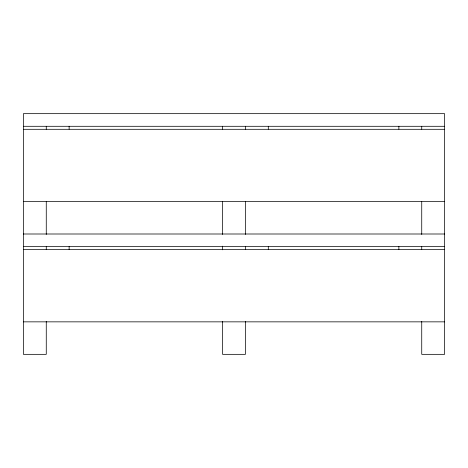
<?xml version="1.0" encoding="UTF-8"?>
<svg xmlns="http://www.w3.org/2000/svg" width="468" height="468" viewBox="0 0 468 468"><rect width="100%" height="100%" fill="white"/><g stroke="black" fill="none" stroke-linecap="round" stroke-linejoin="round"><path stroke-width="0.7" d="M23.4 126.296L444.6 126.296M23.4 129.303L444.6 129.303M23.4 201.509L444.6 201.509M23.4 234L444.6 234M23.4 246.636L444.6 246.636M23.4 249.643L444.6 249.643M23.4 321.849L444.6 321.849M421.732 126.296L421.732 129.215M421.732 201.579L421.732 234.468M421.732 246.636L421.732 249.549M421.732 321.452L421.732 354.34L444.6 354.34L444.6 113.66L23.4 113.66L23.4 354.34L46.268 354.34L46.268 321.452M398.871 126.296L398.871 129.15M398.871 246.636L398.871 249.497M268.299 126.296L268.299 129.15M268.299 246.636L268.299 249.497M245.431 126.296L245.431 129.215M245.431 201.579L245.431 234.468M245.431 246.636L245.431 249.549M245.431 321.452L245.431 354.34L222.569 354.34L222.569 321.452M222.569 126.296L222.569 129.215M222.569 201.579L222.569 234.468M222.569 246.168L222.569 249.818M69.129 126.296L69.129 129.15M69.129 246.636L69.129 249.497M46.268 126.296L46.268 129.215M46.268 201.579L46.268 234.468M46.268 246.636L46.268 249.549"/></g></svg>
